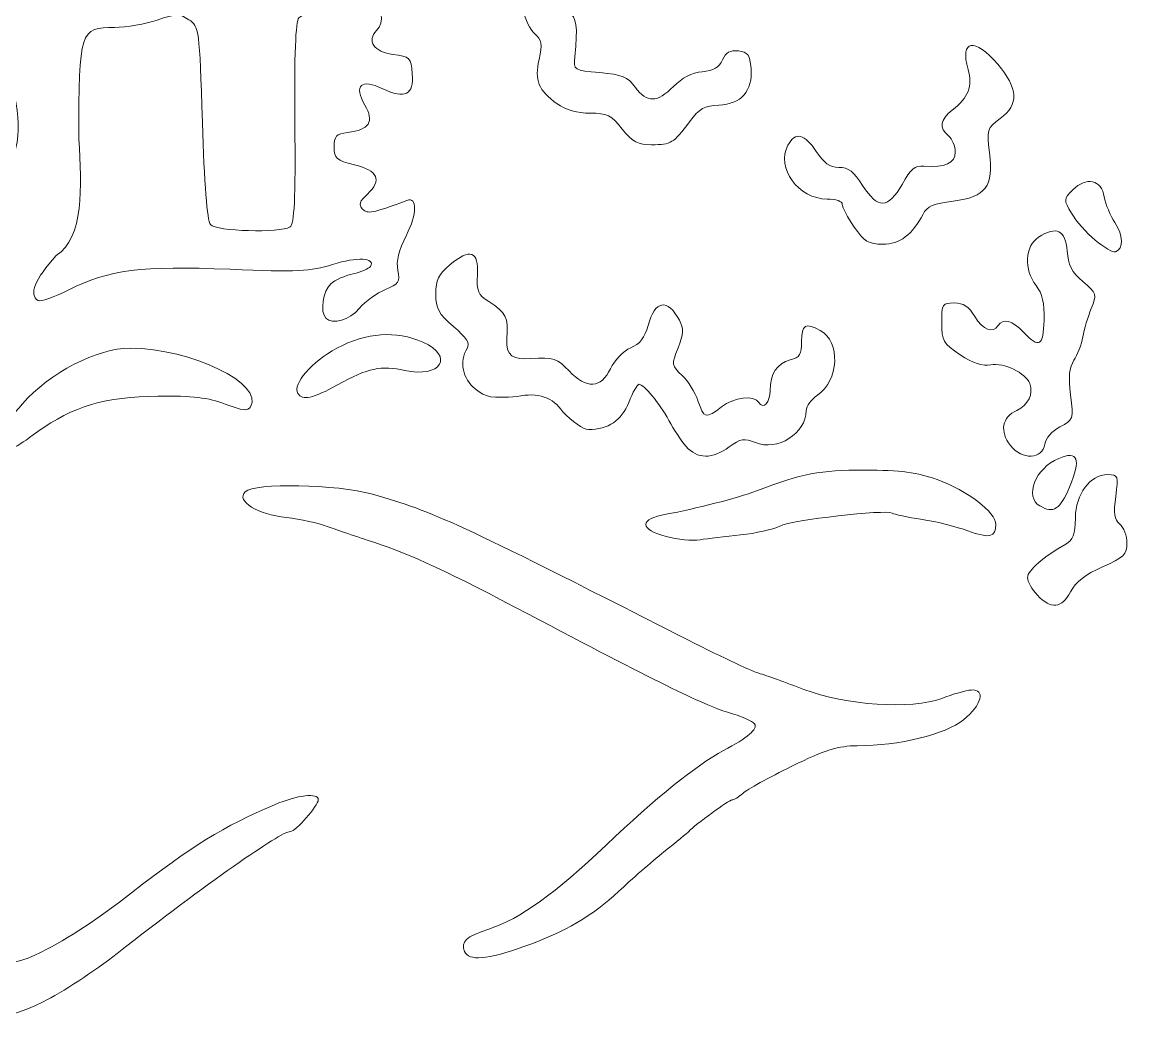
# Model space of a CAD drawing. Header units: millimetres. Extents: x -6423 to -1759, y 6 to 2012.
# Drawn here: x -1939.24 to -1893.58, y 1788.15 to 1829.67 of the extents above; entities that cross this region are included whole.
import ezdxf

# ---------------------------------------------------------------- set-up
doc = ezdxf.new("R2010")
doc.units = ezdxf.units.MM
doc.header["$MEASUREMENT"] = 0
doc.layers.add('layer 1', color=7, linetype='Continuous')

msp = doc.modelspace()

# ---------------------------------------------------------------- linework, layer by layer
at = {"layer": 'layer 1', "color": 177, "lineweight": 9}
for points, knots in [([(-1942.4922, 1817.9165), (-1942.4962, 1815.7455), (-1943.2849, 1813.5753), (-1943.688, 1814.6258), (-1943.688, 1814.6258), (-1943.8371, 1815.0141), (-1943.8326, 1817.9395), (-1943.68, 1820.0912), (-1943.68, 1820.0912), (-1943.5635, 1821.7333), (-1943.533, 1821.8256), (-1942.9148, 1822.4071), (-1942.9148, 1822.4071), (-1942.1702, 1823.1075), (-1941.1875, 1825.0867), (-1941.1875, 1825.886), (-1941.1875, 1825.886), (-1941.1875, 1826.926), (-1941.904, 1828.7298), (-1942.9234, 1830.2565), (-1942.9234, 1830.2565), (-1943.5535, 1831.2001), (-1945.0193, 1832.864), (-1946.7404, 1834.5897), (-1946.7404, 1834.5897), (-1949.5139, 1837.3705), (-1949.5375, 1837.4013), (-1949.9621, 1838.7907), (-1949.9621, 1838.7907), (-1950.5237, 1840.628), (-1951.8651, 1843.4028), (-1953.0081, 1845.0914), (-1953.0081, 1845.0914), (-1953.9412, 1846.4699), (-1954.0314, 1847.0055), (-1953.3302, 1847.0055), (-1953.3302, 1847.0055), (-1952.5553, 1847.0055), (-1950.4592, 1844.5608), (-1949.328, 1842.3377), (-1949.328, 1842.3377), (-1948.8783, 1841.4541), (-1947.7224, 1838.2342), (-1947.7224, 1837.8656), (-1947.7224, 1837.8656), (-1947.7224, 1837.7028), (-1946.8797, 1836.7308), (-1945.8498, 1835.7058), (-1945.8498, 1835.7058), (-1944.3417, 1834.2049), (-1943.9425, 1833.8966), (-1943.7988, 1834.1222), (-1943.7988, 1834.1222), (-1943.7006, 1834.2763), (-1943.6191, 1834.5027), (-1943.6175, 1834.6253), (-1943.6175, 1834.6253), (-1943.6142, 1834.894), (-1942.5645, 1837.1362), (-1941.698, 1838.7262), (-1941.698, 1838.7262), (-1940.9922, 1840.0215), (-1939.7214, 1841.7612), (-1938.8276, 1842.6555), (-1938.8276, 1842.6555), (-1938.3972, 1843.0863), (-1938.1684, 1843.5511), (-1938.0092, 1844.3176), (-1938.0092, 1844.3176), (-1937.8876, 1844.9029), (-1937.5448, 1846.1391), (-1937.2473, 1847.065), (-1937.2473, 1847.065), (-1936.9497, 1847.9908), (-1936.7062, 1848.858), (-1936.7062, 1848.9922), (-1936.7062, 1848.9922), (-1936.7062, 1849.1264), (-1936.5462, 1849.5955), (-1936.3506, 1850.0346), (-1936.3506, 1850.0346), (-1936.1551, 1850.4738), (-1935.8513, 1851.2113), (-1935.6755, 1851.6734), (-1935.6755, 1851.6734), (-1934.5256, 1854.697), (-1933.5917, 1856.1545), (-1932.8046, 1856.1545), (-1932.8046, 1856.1545), (-1932.0883, 1856.1545), (-1931.7501, 1855.7097), (-1931.3848, 1854.2874), (-1931.3848, 1854.2874), (-1931.2135, 1853.6198), (-1930.9638, 1852.9477), (-1930.8302, 1852.7936), (-1930.8302, 1852.7936), (-1930.6966, 1852.6397), (-1930.3643, 1852.0688), (-1930.0919, 1851.5252), (-1930.0919, 1851.5252), (-1929.6375, 1850.6185), (-1929.1103, 1849.8488), (-1926.3089, 1846.0013), (-1926.3089, 1846.0013), (-1925.3349, 1844.6637), (-1923.347, 1841.738), (-1922.2336, 1840.0038), (-1922.2336, 1840.0038), (-1921.9039, 1839.4903), (-1921.15, 1838.1459), (-1920.5582, 1837.0163), (-1920.5582, 1837.0163), (-1920.4415, 1836.7935), (-1920.3328, 1836.588), (-1920.2317, 1836.399), (-1920.2317, 1836.399), (-1920.2674, 1836.4612), (-1919.9431, 1836.0123), (-1920.419, 1835.6412), (-1920.419, 1835.6412), (-1920.8409, 1835.3122), (-1921.1699, 1835.6849), (-1921.2202, 1835.7707), (-1921.2202, 1835.7707), (-1921.6226, 1836.4584), (-1922.2572, 1837.5191), (-1923.1794, 1839.0494), (-1923.1794, 1839.0494), (-1923.4819, 1839.5515), (-1923.9396, 1840.2134), (-1924.1963, 1840.5203), (-1924.1963, 1840.5203), (-1924.4531, 1840.8273), (-1925.1252, 1841.8213), (-1925.69, 1842.7291), (-1925.69, 1842.7291), (-1926.2548, 1843.6369), (-1927.3892, 1845.36), (-1928.2107, 1846.5582), (-1928.2107, 1846.5582), (-1929.0322, 1847.7563), (-1929.8203, 1848.9563), (-1929.9619, 1849.2248), (-1929.9619, 1849.2248), (-1930.1036, 1849.4933), (-1930.3821, 1849.8921), (-1930.5807, 1850.1111), (-1930.5807, 1850.1111), (-1930.7794, 1850.33), (-1931.1388, 1850.9936), (-1931.3794, 1851.5857), (-1931.3794, 1851.5857), (-1931.9016, 1852.8707), (-1932.6355, 1853.773), (-1933.0338, 1853.6201), (-1933.0338, 1853.6201), (-1933.1887, 1853.5607), (-1933.5411, 1852.9513), (-1933.817, 1852.2659), (-1933.817, 1852.2659), (-1934.0929, 1851.5806), (-1934.403, 1850.8098), (-1934.5058, 1850.5531), (-1934.5058, 1850.5531), (-1935.1135, 1849.0369), (-1936.2681, 1845.0748), (-1936.7864, 1842.7264), (-1936.7864, 1842.7264), (-1936.957, 1841.9537), (-1937.2205, 1841.4804), (-1937.9022, 1840.7233), (-1937.9022, 1840.7233), (-1938.9561, 1839.5525), (-1939.8803, 1838.3055), (-1939.8803, 1838.0541), (-1939.8803, 1838.0541), (-1939.8803, 1837.9557), (-1939.9875, 1837.8079), (-1940.1184, 1837.7258), (-1940.1184, 1837.7258), (-1940.4516, 1837.5168), (-1941.9376, 1834.485), (-1941.9357, 1834.0179), (-1941.9357, 1834.0179), (-1941.9357, 1833.8064), (-1942.0575, 1833.4704), (-1942.2083, 1833.271), (-1942.2083, 1833.271), (-1942.6457, 1832.6926), (-1942.5489, 1832.294), (-1941.6375, 1830.9231), (-1941.6375, 1830.9231), (-1938.8847, 1826.7823), (-1938.6875, 1824.2207), (-1940.9531, 1822.0326), (-1940.9531, 1822.0326), (-1942.1133, 1820.912), (-1942.4884, 1819.9089), (-1942.4922, 1817.9165)], [0, 0, 0, 0, 0.0196078, 0.0196078, 0.0196078, 0.0196078, 0.0392157, 0.0392157, 0.0392157, 0.0392157, 0.0588235, 0.0588235, 0.0588235, 0.0588235, 0.0784314, 0.0784314, 0.0784314, 0.0784314, 0.0980392, 0.0980392, 0.0980392, 0.0980392, 0.1176471, 0.1176471, 0.1176471, 0.1176471, 0.1372549, 0.1372549, 0.1372549, 0.1372549, 0.1568627, 0.1568627, 0.1568627, 0.1568627, 0.1764706, 0.1764706, 0.1764706, 0.1764706, 0.1960784, 0.1960784, 0.1960784, 0.1960784, 0.2156863, 0.2156863, 0.2156863, 0.2156863, 0.2352941, 0.2352941, 0.2352941, 0.2352941, 0.254902, 0.254902, 0.254902, 0.254902, 0.2745098, 0.2745098, 0.2745098, 0.2745098, 0.2941176, 0.2941176, 0.2941176, 0.2941176, 0.3137255, 0.3137255, 0.3137255, 0.3137255, 0.3333333, 0.3333333, 0.3333333, 0.3333333, 0.3529412, 0.3529412, 0.3529412, 0.3529412, 0.372549, 0.372549, 0.372549, 0.372549, 0.3921569, 0.3921569, 0.3921569, 0.3921569, 0.4117647, 0.4117647, 0.4117647, 0.4117647, 0.4313725, 0.4313725, 0.4313725, 0.4313725, 0.4509804, 0.4509804, 0.4509804, 0.4509804, 0.4705882, 0.4705882, 0.4705882, 0.4705882, 0.4901961, 0.4901961, 0.4901961, 0.4901961, 0.5098039, 0.5098039, 0.5098039, 0.5098039, 0.5294118, 0.5294118, 0.5294118, 0.5294118, 0.5490196, 0.5490196, 0.5490196, 0.5490196, 0.5686275, 0.5686275, 0.5686275, 0.5686275, 0.5882353, 0.5882353, 0.5882353, 0.5882353, 0.6078431, 0.6078431, 0.6078431, 0.6078431, 0.627451, 0.627451, 0.627451, 0.627451, 0.6470588, 0.6470588, 0.6470588, 0.6470588, 0.6666667, 0.6666667, 0.6666667, 0.6666667, 0.6862745, 0.6862745, 0.6862745, 0.6862745, 0.7058824, 0.7058824, 0.7058824, 0.7058824, 0.7254902, 0.7254902, 0.7254902, 0.7254902, 0.745098, 0.745098, 0.745098, 0.745098, 0.7647059, 0.7647059, 0.7647059, 0.7647059, 0.7843137, 0.7843137, 0.7843137, 0.7843137, 0.8039216, 0.8039216, 0.8039216, 0.8039216, 0.8235294, 0.8235294, 0.8235294, 0.8235294, 0.8431373, 0.8431373, 0.8431373, 0.8431373, 0.8627451, 0.8627451, 0.8627451, 0.8627451, 0.8823529, 0.8823529, 0.8823529, 0.8823529, 0.9019608, 0.9019608, 0.9019608, 0.9019608, 0.9215686, 0.9215686, 0.9215686, 0.9215686, 0.9411765, 0.9411765, 0.9411765, 0.9411765, 0.9607843, 0.9607843, 0.9607843, 0.9607843, 1, 1, 1, 1]), ([(-1913.2189, 1824.6027), (-1913.7879, 1824.6003), (-1914.004, 1824.7161), (-1914.4326, 1825.2533), (-1914.4326, 1825.2533), (-1914.8846, 1825.8199), (-1915.0618, 1825.9067), (-1915.7654, 1825.9067), (-1915.7654, 1825.9067), (-1916.2865, 1825.9067), (-1916.7708, 1826.045), (-1917.1195, 1826.2932), (-1917.1195, 1826.2932), (-1917.901, 1826.8498), (-1918.0686, 1827.2585), (-1917.8725, 1828.1308), (-1917.8725, 1828.1308), (-1917.7322, 1828.7555), (-1917.7615, 1828.9269), (-1918.0531, 1829.1908), (-1918.0531, 1829.1908), (-1918.2444, 1829.364), (-1918.4551, 1829.7944), (-1918.5213, 1830.1472), (-1918.5213, 1830.1472), (-1918.6256, 1830.7031), (-1918.5588, 1830.8743), (-1918.0215, 1831.4286), (-1918.0215, 1831.4286), (-1917.0321, 1832.4495), (-1916.3226, 1832.1728), (-1916.7855, 1830.9466), (-1916.7855, 1830.9466), (-1916.9799, 1830.4317), (-1916.9635, 1830.3253), (-1916.6545, 1830.0996), (-1916.6545, 1830.0996), (-1916.3116, 1829.8487), (-1916.2657, 1829.524), (-1916.3924, 1828.2407), (-1916.3924, 1828.2407), (-1916.4472, 1827.6854), (-1916.4385, 1827.6797), (-1915.3566, 1827.5836), (-1915.3566, 1827.5836), (-1914.4418, 1827.5023), (-1914.2051, 1827.4041), (-1913.8939, 1826.9767), (-1913.8939, 1826.9767), (-1913.4171, 1826.3222), (-1912.9835, 1826.332), (-1912.3156, 1827.0127), (-1912.3156, 1827.0127), (-1911.9708, 1827.3639), (-1911.5469, 1827.5804), (-1911.1263, 1827.6196), (-1911.1263, 1827.6196), (-1910.6582, 1827.6633), (-1910.4199, 1827.802), (-1910.2862, 1828.1082), (-1910.2862, 1828.1082), (-1910.151, 1828.4179), (-1909.9706, 1828.521), (-1909.6326, 1828.4817), (-1909.6326, 1828.4817), (-1909.2446, 1828.4366), (-1909.1564, 1828.3149), (-1909.1098, 1827.7595), (-1909.1098, 1827.7595), (-1909.0319, 1826.8307), (-1909.5183, 1826.2766), (-1910.4401, 1826.2439), (-1910.4401, 1826.2439), (-1911.0281, 1826.2231), (-1911.2424, 1826.1004), (-1911.6527, 1825.5492), (-1911.6527, 1825.5492), (-1912.3117, 1824.6644), (-1912.4082, 1824.6061), (-1913.2189, 1824.6027)], [0, 0, 0, 0, 0.047619, 0.047619, 0.047619, 0.047619, 0.0952381, 0.0952381, 0.0952381, 0.0952381, 0.1428571, 0.1428571, 0.1428571, 0.1428571, 0.1904762, 0.1904762, 0.1904762, 0.1904762, 0.2380952, 0.2380952, 0.2380952, 0.2380952, 0.2857143, 0.2857143, 0.2857143, 0.2857143, 0.3333333, 0.3333333, 0.3333333, 0.3333333, 0.3809524, 0.3809524, 0.3809524, 0.3809524, 0.4285714, 0.4285714, 0.4285714, 0.4285714, 0.4761905, 0.4761905, 0.4761905, 0.4761905, 0.5238095, 0.5238095, 0.5238095, 0.5238095, 0.5714286, 0.5714286, 0.5714286, 0.5714286, 0.6190476, 0.6190476, 0.6190476, 0.6190476, 0.6666667, 0.6666667, 0.6666667, 0.6666667, 0.7142857, 0.7142857, 0.7142857, 0.7142857, 0.7619048, 0.7619048, 0.7619048, 0.7619048, 0.8095238, 0.8095238, 0.8095238, 0.8095238, 0.8571429, 0.8571429, 0.8571429, 0.8571429, 0.9047619, 0.9047619, 0.9047619, 0.9047619, 1, 1, 1, 1]), ([(-1925.297, 1817.8431), (-1925.714, 1817.3535), (-1926.3992, 1817.1558), (-1926.6859, 1817.4424), (-1926.6859, 1817.4424), (-1926.931, 1817.6875), (-1926.8043, 1818.5725), (-1926.4837, 1818.8554), (-1926.4837, 1818.8554), (-1926.3039, 1819.0139), (-1925.8848, 1819.2013), (-1925.5522, 1819.272), (-1925.5522, 1819.272), (-1925.2196, 1819.3427), (-1924.8992, 1819.4787), (-1924.8402, 1819.5743), (-1924.8402, 1819.5743), (-1924.6175, 1819.9346), (-1925.3952, 1819.9755), (-1926.4069, 1819.6565), (-1926.4069, 1819.6565), (-1927.3206, 1819.3684), (-1927.8692, 1819.3426), (-1930.6416, 1819.4574), (-1930.6416, 1819.4574), (-1934.3157, 1819.6095), (-1935.6558, 1819.4379), (-1937.3075, 1818.6042), (-1937.3075, 1818.6042), (-1937.9092, 1818.3005), (-1938.4822, 1818.1018), (-1938.5807, 1818.1628), (-1938.5807, 1818.1628), (-1938.9737, 1818.4056), (-1938.7153, 1819.0439), (-1937.8265, 1820.0253), (-1937.8265, 1820.0253), (-1936.6705, 1820.7853), (-1936.7803, 1822.8345), (-1936.893, 1824.8403), (-1936.893, 1824.8403), (-1936.893, 1829.3137), (-1936.8481, 1829.4544), (-1935.422, 1829.4544), (-1935.422, 1829.4544), (-1934.9326, 1829.4544), (-1934.1373, 1829.5889), (-1933.6547, 1829.7534), (-1933.6547, 1829.7534), (-1932.8678, 1830.0215), (-1932.7328, 1830.0231), (-1932.3447, 1829.7688), (-1932.3447, 1829.7688), (-1931.9218, 1829.4917), (-1931.9092, 1829.3959), (-1931.7886, 1825.5214), (-1931.7886, 1825.5214), (-1931.7114, 1823.0427), (-1931.5866, 1821.4629), (-1931.4554, 1821.3049), (-1931.4554, 1821.3049), (-1931.2228, 1821.0246), (-1928.5743, 1820.9457), (-1928.1631, 1821.2068), (-1928.1631, 1821.2068), (-1927.9846, 1821.3201), (-1927.9375, 1822.3453), (-1927.9656, 1825.4998), (-1927.9656, 1825.4998), (-1927.9905, 1828.2973), (-1927.9362, 1829.7104), (-1927.7982, 1829.8482), (-1927.7982, 1829.8482), (-1927.5198, 1830.1267), (-1925.1536, 1830.6073), (-1924.7272, 1830.472), (-1924.7272, 1830.472), (-1924.3465, 1830.3511), (-1924.2611, 1829.6511), (-1924.5873, 1829.3249), (-1924.5873, 1829.3249), (-1925.0101, 1828.902), (-1924.6904, 1828.4313), (-1923.9145, 1828.3341), (-1923.9145, 1828.3341), (-1923.2075, 1828.2455), (-1923.1665, 1828.2048), (-1923.1114, 1827.5391), (-1923.1114, 1827.5391), (-1923.0388, 1826.6602), (-1923.4048, 1826.4741), (-1924.3341, 1826.9173), (-1924.3341, 1826.9173), (-1925.231, 1827.345), (-1925.5428, 1827.0598), (-1925.0729, 1826.2411), (-1925.0729, 1826.2411), (-1924.6764, 1825.5503), (-1924.8798, 1825.226), (-1925.7835, 1825.1082), (-1925.7835, 1825.1082), (-1926.2567, 1825.0465), (-1926.3436, 1824.9532), (-1926.3436, 1824.5066), (-1926.3436, 1824.5066), (-1926.3436, 1824.0347), (-1926.2535, 1823.9561), (-1925.505, 1823.7754), (-1925.505, 1823.7754), (-1924.5278, 1823.5393), (-1924.3506, 1823.1381), (-1924.9691, 1822.5619), (-1924.9691, 1822.5619), (-1925.295, 1822.2583), (-1925.3392, 1822.1203), (-1925.1661, 1821.9473), (-1925.1661, 1821.9473), (-1924.9497, 1821.731), (-1924.7922, 1821.7615), (-1923.3335, 1822.3029), (-1923.3335, 1822.3029), (-1922.8991, 1822.4643), (-1922.9103, 1821.7456), (-1923.3557, 1820.8665), (-1923.3557, 1820.8665), (-1923.6741, 1820.238), (-1923.7843, 1819.7855), (-1923.7097, 1819.4126), (-1923.7097, 1819.4126), (-1923.6137, 1818.9324), (-1923.6719, 1818.843), (-1924.2257, 1818.6198), (-1924.2257, 1818.6198), (-1924.569, 1818.4814), (-1925.0511, 1818.1319), (-1925.297, 1817.8431)], [0, 0, 0, 0, 0.0285714, 0.0285714, 0.0285714, 0.0285714, 0.0571429, 0.0571429, 0.0571429, 0.0571429, 0.0857143, 0.0857143, 0.0857143, 0.0857143, 0.1142857, 0.1142857, 0.1142857, 0.1142857, 0.1428571, 0.1428571, 0.1428571, 0.1428571, 0.1714286, 0.1714286, 0.1714286, 0.1714286, 0.2, 0.2, 0.2, 0.2, 0.2285714, 0.2285714, 0.2285714, 0.2285714, 0.2571429, 0.2571429, 0.2571429, 0.2571429, 0.2857143, 0.2857143, 0.2857143, 0.2857143, 0.3142857, 0.3142857, 0.3142857, 0.3142857, 0.3428571, 0.3428571, 0.3428571, 0.3428571, 0.3714286, 0.3714286, 0.3714286, 0.3714286, 0.4, 0.4, 0.4, 0.4, 0.4285714, 0.4285714, 0.4285714, 0.4285714, 0.4571429, 0.4571429, 0.4571429, 0.4571429, 0.4857143, 0.4857143, 0.4857143, 0.4857143, 0.5142857, 0.5142857, 0.5142857, 0.5142857, 0.5428571, 0.5428571, 0.5428571, 0.5428571, 0.5714286, 0.5714286, 0.5714286, 0.5714286, 0.6, 0.6, 0.6, 0.6, 0.6285714, 0.6285714, 0.6285714, 0.6285714, 0.6571429, 0.6571429, 0.6571429, 0.6571429, 0.6857143, 0.6857143, 0.6857143, 0.6857143, 0.7142857, 0.7142857, 0.7142857, 0.7142857, 0.7428571, 0.7428571, 0.7428571, 0.7428571, 0.7714286, 0.7714286, 0.7714286, 0.7714286, 0.8, 0.8, 0.8, 0.8, 0.8285714, 0.8285714, 0.8285714, 0.8285714, 0.8571429, 0.8571429, 0.8571429, 0.8571429, 0.8857143, 0.8857143, 0.8857143, 0.8857143, 0.9142857, 0.9142857, 0.9142857, 0.9142857, 0.9428571, 0.9428571, 0.9428571, 0.9428571, 1, 1, 1, 1]), ([(-1903.665, 1820.4922), (-1904.252, 1820.4922), (-1904.4267, 1820.597), (-1904.846, 1821.2023), (-1904.846, 1821.2023), (-1905.1168, 1821.5929), (-1905.3382, 1822.0131), (-1905.3382, 1822.1358), (-1905.3382, 1822.1358), (-1905.3382, 1822.265), (-1905.6034, 1822.3593), (-1905.9665, 1822.3593), (-1905.9665, 1822.3593), (-1907.154, 1822.3593), (-1908.0887, 1823.647), (-1907.5846, 1824.5889), (-1907.5846, 1824.5889), (-1907.2843, 1825.1501), (-1906.8921, 1825.0608), (-1906.4136, 1824.3221), (-1906.4136, 1824.3221), (-1906.1022, 1823.8413), (-1905.858, 1823.6703), (-1905.4806, 1823.6685), (-1905.4806, 1823.6685), (-1905.0886, 1823.6667), (-1904.8596, 1823.4923), (-1904.4981, 1822.9194), (-1904.4981, 1822.9194), (-1903.8774, 1821.9363), (-1903.4368, 1821.9489), (-1902.8705, 1822.966), (-1902.8705, 1822.966), (-1902.5208, 1823.5941), (-1902.3329, 1823.7519), (-1901.9696, 1823.7225), (-1901.9696, 1823.7225), (-1901.084, 1823.6509), (-1900.6704, 1823.835), (-1900.6704, 1824.3005), (-1900.6704, 1824.3005), (-1900.6704, 1824.5426), (-1900.7964, 1824.8454), (-1900.9504, 1824.9733), (-1900.9504, 1824.9733), (-1901.3468, 1825.3021), (-1901.2984, 1825.6395), (-1900.7986, 1826.0333), (-1900.7986, 1826.0333), (-1900.1175, 1826.5701), (-1899.9476, 1827.0052), (-1900.1428, 1827.712), (-1900.1428, 1827.712), (-1900.483, 1828.9441), (-1899.8728, 1829.0506), (-1898.9111, 1827.927), (-1898.9111, 1827.927), (-1898.0577, 1826.93), (-1898.0282, 1826.2636), (-1898.8115, 1825.6845), (-1898.8115, 1825.6845), (-1899.3555, 1825.2824), (-1899.3747, 1825.2216), (-1899.2568, 1824.2785), (-1899.2568, 1824.2785), (-1899.0809, 1822.8707), (-1899.3994, 1822.4444), (-1900.7537, 1822.2752), (-1900.7537, 1822.2752), (-1901.5544, 1822.1752), (-1901.84, 1822.0525), (-1902.0013, 1821.7389), (-1902.0013, 1821.7389), (-1902.4455, 1820.8765), (-1902.9583, 1820.4922), (-1903.665, 1820.4922)], [0, 0, 0, 0, 0.05, 0.05, 0.05, 0.05, 0.1, 0.1, 0.1, 0.1, 0.15, 0.15, 0.15, 0.15, 0.2, 0.2, 0.2, 0.2, 0.25, 0.25, 0.25, 0.25, 0.3, 0.3, 0.3, 0.3, 0.35, 0.35, 0.35, 0.35, 0.4, 0.4, 0.4, 0.4, 0.45, 0.45, 0.45, 0.45, 0.5, 0.5, 0.5, 0.5, 0.55, 0.55, 0.55, 0.55, 0.6, 0.6, 0.6, 0.6, 0.65, 0.65, 0.65, 0.65, 0.7, 0.7, 0.7, 0.7, 0.75, 0.75, 0.75, 0.75, 0.8, 0.8, 0.8, 0.8, 0.85, 0.85, 0.85, 0.85, 0.9, 0.9, 0.9, 0.9, 1, 1, 1, 1]), ([(-1894.0449, 1820.1798), (-1894.1493, 1820.1451), (-1894.5273, 1820.3599), (-1894.8851, 1820.6571), (-1894.8851, 1820.6571), (-1895.243, 1820.9544), (-1895.6858, 1821.456), (-1895.8692, 1821.7719), (-1895.8692, 1821.7719), (-1896.1941, 1822.3314), (-1896.1926, 1822.3559), (-1895.8109, 1822.7375), (-1895.8109, 1822.7375), (-1895.2532, 1823.2952), (-1894.6264, 1823.158), (-1894.5088, 1822.4526), (-1894.5088, 1822.4526), (-1894.4574, 1822.1445), (-1894.2614, 1821.6655), (-1894.0732, 1821.3881), (-1894.0732, 1821.3881), (-1893.722, 1820.8705), (-1893.7084, 1820.2918), (-1894.0449, 1820.1798)], [0, 0, 0, 0, 0.1428571, 0.1428571, 0.1428571, 0.1428571, 0.2857143, 0.2857143, 0.2857143, 0.2857143, 0.4285714, 0.4285714, 0.4285714, 0.4285714, 0.5714286, 0.5714286, 0.5714286, 0.5714286, 0.7142857, 0.7142857, 0.7142857, 0.7142857, 1, 1, 1, 1]), ([(-1896.9695, 1812.232), (-1897.06, 1811.5945), (-1897.9066, 1811.5606), (-1898.3901, 1812.1752), (-1898.3901, 1812.1752), (-1898.8455, 1812.7543), (-1898.7379, 1813.3496), (-1898.1274, 1813.6278), (-1898.1274, 1813.6278), (-1897.6522, 1813.8442), (-1897.4276, 1814.3078), (-1897.5912, 1814.7342), (-1897.5912, 1814.7342), (-1897.7598, 1815.1734), (-1898.669, 1815.6113), (-1899.201, 1815.5097), (-1899.201, 1815.5097), (-1899.5378, 1815.4453), (-1899.9336, 1815.5757), (-1900.4612, 1815.9249), (-1900.4612, 1815.9249), (-1901.1673, 1816.3922), (-1901.2305, 1816.501), (-1901.2305, 1817.2493), (-1901.2305, 1817.2493), (-1901.2305, 1818.0169), (-1901.2, 1818.0648), (-1900.7106, 1818.0648), (-1900.7106, 1818.0648), (-1900.331, 1818.0648), (-1900.1015, 1817.9137), (-1899.8599, 1817.5047), (-1899.8599, 1817.5047), (-1899.5281, 1816.9431), (-1899.1125, 1816.7819), (-1898.8966, 1817.1313), (-1898.8966, 1817.1313), (-1898.7023, 1817.4455), (-1898.3041, 1817.3409), (-1897.8426, 1816.8543), (-1897.8426, 1816.8543), (-1897.1978, 1816.1745), (-1897.0328, 1816.273), (-1896.9999, 1817.357), (-1896.9999, 1817.357), (-1896.9782, 1818.0642), (-1897.0674, 1818.4528), (-1897.3266, 1818.7823), (-1897.3266, 1818.7823), (-1897.8448, 1819.4412), (-1897.7958, 1820.4096), (-1897.2254, 1820.7834), (-1897.2254, 1820.7834), (-1896.4937, 1821.2627), (-1896.1042, 1821.0738), (-1896.0437, 1820.2105), (-1896.0437, 1820.2105), (-1896.0039, 1819.6412), (-1895.8509, 1819.3437), (-1895.3963, 1818.9508), (-1895.3963, 1818.9508), (-1894.825, 1818.4574), (-1894.811, 1818.4121), (-1895.0497, 1817.8306), (-1895.0497, 1817.8306), (-1895.1864, 1817.4973), (-1895.343, 1816.9725), (-1895.3976, 1816.6645), (-1895.3976, 1816.6645), (-1895.4524, 1816.3563), (-1895.6173, 1815.9199), (-1895.7644, 1815.6946), (-1895.7644, 1815.6946), (-1895.9604, 1815.3942), (-1895.9978, 1815.0115), (-1895.9042, 1814.2624), (-1895.9042, 1814.2624), (-1895.7792, 1813.2614), (-1895.7882, 1813.2341), (-1896.3431, 1812.9472), (-1896.3431, 1812.9472), (-1896.6716, 1812.7772), (-1896.9348, 1812.4767), (-1896.9695, 1812.232)], [0, 0, 0, 0, 0.0454545, 0.0454545, 0.0454545, 0.0454545, 0.0909091, 0.0909091, 0.0909091, 0.0909091, 0.1363636, 0.1363636, 0.1363636, 0.1363636, 0.1818182, 0.1818182, 0.1818182, 0.1818182, 0.2272727, 0.2272727, 0.2272727, 0.2272727, 0.2727273, 0.2727273, 0.2727273, 0.2727273, 0.3181818, 0.3181818, 0.3181818, 0.3181818, 0.3636364, 0.3636364, 0.3636364, 0.3636364, 0.4090909, 0.4090909, 0.4090909, 0.4090909, 0.4545455, 0.4545455, 0.4545455, 0.4545455, 0.5, 0.5, 0.5, 0.5, 0.5454545, 0.5454545, 0.5454545, 0.5454545, 0.5909091, 0.5909091, 0.5909091, 0.5909091, 0.6363636, 0.6363636, 0.6363636, 0.6363636, 0.6818182, 0.6818182, 0.6818182, 0.6818182, 0.7272727, 0.7272727, 0.7272727, 0.7272727, 0.7727273, 0.7727273, 0.7727273, 0.7727273, 0.8181818, 0.8181818, 0.8181818, 0.8181818, 0.8636364, 0.8636364, 0.8636364, 0.8636364, 0.9090909, 0.9090909, 0.9090909, 0.9090909, 1, 1, 1, 1]), ([(-1910.0093, 1812.1171), (-1910.707, 1811.6013), (-1911.3415, 1811.6082), (-1911.7964, 1812.1366), (-1911.7964, 1812.1366), (-1911.9954, 1812.3677), (-1912.3162, 1812.8508), (-1912.5094, 1813.2102), (-1912.5094, 1813.2102), (-1912.888, 1813.9146), (-1913.5407, 1814.7039), (-1913.7446, 1814.7039), (-1913.7446, 1814.7039), (-1913.8139, 1814.7039), (-1914.0022, 1814.3685), (-1914.1633, 1813.9584), (-1914.1633, 1813.9584), (-1914.4578, 1813.209), (-1915.0101, 1812.8368), (-1915.8279, 1812.8368), (-1915.8279, 1812.8368), (-1916.0385, 1812.8368), (-1916.5162, 1813.1667), (-1916.8894, 1813.5701), (-1916.8894, 1813.5701), (-1917.2847, 1814.1637), (-1917.9121, 1814.3804), (-1918.7817, 1814.2036), (-1918.7817, 1814.2036), (-1919.836, 1814.117), (-1920.0627, 1814.1574), (-1920.5087, 1814.5108), (-1920.5087, 1814.5108), (-1921.0379, 1814.9302), (-1921.1827, 1815.6548), (-1920.8443, 1816.1897), (-1920.8443, 1816.1897), (-1920.7166, 1816.3918), (-1920.8618, 1816.6241), (-1921.4074, 1817.0912), (-1921.4074, 1817.0912), (-1922.0258, 1817.6206), (-1922.1425, 1817.8341), (-1922.1425, 1818.4361), (-1922.1425, 1818.4361), (-1922.1425, 1819.009), (-1922.0257, 1819.2502), (-1921.5575, 1819.6442), (-1921.5575, 1819.6442), (-1920.7256, 1820.3441), (-1920.3561, 1820.2102), (-1920.4181, 1819.2309), (-1920.4181, 1819.2309), (-1920.4608, 1818.5555), (-1920.3979, 1818.4062), (-1919.9513, 1818.1219), (-1919.9513, 1818.1219), (-1919.2186, 1817.6555), (-1919.1501, 1817.5135), (-1919.2021, 1816.571), (-1919.2021, 1816.571), (-1919.2802, 1815.897), (-1918.9012, 1815.6795), (-1918.2085, 1815.7763), (-1918.2085, 1815.7763), (-1917.2686, 1815.8173), (-1917.1172, 1815.768), (-1916.6332, 1815.2628), (-1916.6332, 1815.2628), (-1915.9011, 1814.4986), (-1915.3122, 1814.5275), (-1914.9213, 1815.347), (-1914.9213, 1815.347), (-1914.7498, 1815.7068), (-1914.3815, 1816.0867), (-1914.0855, 1816.2094), (-1914.0855, 1816.2094), (-1913.7062, 1816.3665), (-1913.5022, 1816.6287), (-1913.3661, 1817.1341), (-1913.3661, 1817.1341), (-1913.0845, 1818.1803), (-1912.5573, 1818.2682), (-1912.0735, 1817.3499), (-1912.0735, 1817.3499), (-1911.8876, 1816.9972), (-1911.8979, 1816.7813), (-1912.1283, 1816.2056), (-1912.1283, 1816.2056), (-1912.4025, 1815.5204), (-1912.3968, 1815.4814), (-1911.9614, 1815.0726), (-1911.9614, 1815.0726), (-1911.7135, 1814.8396), (-1911.4177, 1814.3673), (-1911.3041, 1814.0229), (-1911.3041, 1814.0229), (-1911.0633, 1813.2935), (-1910.9666, 1813.2685), (-1910.3285, 1813.7704), (-1910.3285, 1813.7704), (-1909.8228, 1814.1681), (-1908.9848, 1814.2683), (-1908.7905, 1813.9541), (-1908.7905, 1813.9541), (-1908.6012, 1813.6478), (-1908.3256, 1813.9401), (-1908.3256, 1814.4471), (-1908.3256, 1814.4471), (-1908.3256, 1815.1273), (-1908.0282, 1815.578), (-1907.4904, 1815.713), (-1907.4904, 1815.713), (-1907.0989, 1815.8113), (-1907.0186, 1815.9419), (-1907.0186, 1816.4812), (-1907.0186, 1816.4812), (-1907.0186, 1817.165), (-1906.8591, 1817.2589), (-1906.2506, 1816.9331), (-1906.2506, 1816.9331), (-1905.3982, 1816.4769), (-1905.4703, 1814.8407), (-1906.3687, 1814.252), (-1906.3687, 1814.252), (-1906.6235, 1814.085), (-1906.832, 1813.8011), (-1906.832, 1813.6209), (-1906.832, 1813.6209), (-1906.832, 1812.6768), (-1908.0282, 1811.9215), (-1908.9309, 1812.2954), (-1908.9309, 1812.2954), (-1909.3961, 1812.488), (-1909.5397, 1812.4642), (-1910.0093, 1812.1171)], [0, 0, 0, 0, 0.0285714, 0.0285714, 0.0285714, 0.0285714, 0.0571429, 0.0571429, 0.0571429, 0.0571429, 0.0857143, 0.0857143, 0.0857143, 0.0857143, 0.1142857, 0.1142857, 0.1142857, 0.1142857, 0.1428571, 0.1428571, 0.1428571, 0.1428571, 0.1714286, 0.1714286, 0.1714286, 0.1714286, 0.2, 0.2, 0.2, 0.2, 0.2285714, 0.2285714, 0.2285714, 0.2285714, 0.2571429, 0.2571429, 0.2571429, 0.2571429, 0.2857143, 0.2857143, 0.2857143, 0.2857143, 0.3142857, 0.3142857, 0.3142857, 0.3142857, 0.3428571, 0.3428571, 0.3428571, 0.3428571, 0.3714286, 0.3714286, 0.3714286, 0.3714286, 0.4, 0.4, 0.4, 0.4, 0.4285714, 0.4285714, 0.4285714, 0.4285714, 0.4571429, 0.4571429, 0.4571429, 0.4571429, 0.4857143, 0.4857143, 0.4857143, 0.4857143, 0.5142857, 0.5142857, 0.5142857, 0.5142857, 0.5428571, 0.5428571, 0.5428571, 0.5428571, 0.5714286, 0.5714286, 0.5714286, 0.5714286, 0.6, 0.6, 0.6, 0.6, 0.6285714, 0.6285714, 0.6285714, 0.6285714, 0.6571429, 0.6571429, 0.6571429, 0.6571429, 0.6857143, 0.6857143, 0.6857143, 0.6857143, 0.7142857, 0.7142857, 0.7142857, 0.7142857, 0.7428571, 0.7428571, 0.7428571, 0.7428571, 0.7714286, 0.7714286, 0.7714286, 0.7714286, 0.8, 0.8, 0.8, 0.8, 0.8285714, 0.8285714, 0.8285714, 0.8285714, 0.8571429, 0.8571429, 0.8571429, 0.8571429, 0.8857143, 0.8857143, 0.8857143, 0.8857143, 0.9142857, 0.9142857, 0.9142857, 0.9142857, 0.9428571, 0.9428571, 0.9428571, 0.9428571, 1, 1, 1, 1]), ([(-1926.2007, 1814.6824), (-1927.2326, 1814.1138), (-1927.648, 1814.0243), (-1927.8371, 1814.3301), (-1927.8371, 1814.3301), (-1928.0714, 1814.7092), (-1927.271, 1815.6385), (-1926.2344, 1816.1909), (-1926.2344, 1816.1909), (-1924.9957, 1816.8512), (-1923.7921, 1816.9359), (-1922.672, 1816.4418), (-1922.672, 1816.4418), (-1921.3543, 1815.8605), (-1921.9422, 1814.9462), (-1923.4202, 1815.2783), (-1923.4202, 1815.2783), (-1924.3868, 1815.4954), (-1924.941, 1815.3767), (-1926.2007, 1814.6824)], [0, 0, 0, 0, 0.1666667, 0.1666667, 0.1666667, 0.1666667, 0.3333333, 0.3333333, 0.3333333, 0.3333333, 0.5, 0.5, 0.5, 0.5, 0.6666667, 0.6666667, 0.6666667, 0.6666667, 1, 1, 1, 1]), ([(-1938.5938, 1812.7466), (-1939.6441, 1811.9921), (-1939.5527, 1812.0236), (-1939.8431, 1812.3139), (-1939.8431, 1812.3139), (-1940.1998, 1812.6708), (-1940.119, 1812.8773), (-1939.2213, 1813.9035), (-1939.2213, 1813.9035), (-1938.1006, 1815.1846), (-1936.13, 1816.1986), (-1934.7673, 1816.1954), (-1934.7673, 1816.1954), (-1932.2538, 1816.1896), (-1929.2159, 1814.7119), (-1929.7941, 1813.7763), (-1929.7941, 1813.7763), (-1929.9118, 1813.5858), (-1930.1288, 1813.6086), (-1930.8502, 1813.8869), (-1930.8502, 1813.8869), (-1931.5402, 1814.1531), (-1932.2067, 1814.232), (-1933.6254, 1814.2155), (-1933.6254, 1814.2155), (-1935.792, 1814.1903), (-1937.1384, 1813.7922), (-1938.5938, 1812.7466)], [0, 0, 0, 0, 0.125, 0.125, 0.125, 0.125, 0.25, 0.25, 0.25, 0.25, 0.375, 0.375, 0.375, 0.375, 0.5, 0.5, 0.5, 0.5, 0.625, 0.625, 0.625, 0.625, 0.75, 0.75, 0.75, 0.75, 1, 1, 1, 1]), ([(-1895.9481, 1810.4519), (-1896.3249, 1809.5338), (-1896.6162, 1809.3486), (-1897.1694, 1809.6751), (-1897.1694, 1809.6751), (-1897.8225, 1810.0604), (-1897.3595, 1811.236), (-1896.3951, 1811.6415), (-1896.3951, 1811.6415), (-1895.5934, 1811.9787), (-1895.4635, 1811.6329), (-1895.9481, 1810.4519)], [0, 0, 0, 0, 0.25, 0.25, 0.25, 0.25, 0.5, 0.5, 0.5, 0.5, 1, 1, 1, 1]), ([(-1911.2198, 1808.2768), (-1911.5278, 1808.2266), (-1912.158, 1808.2867), (-1912.6201, 1808.4106), (-1912.6201, 1808.4106), (-1913.1322, 1808.5478), (-1913.4603, 1808.7428), (-1913.4603, 1808.9099), (-1913.4603, 1808.9099), (-1913.4603, 1809.0881), (-1913.1661, 1809.2368), (-1912.6201, 1809.3346), (-1912.6201, 1809.3346), (-1911.4478, 1809.5448), (-1909.6624, 1810.0066), (-1908.8859, 1810.3005), (-1908.8859, 1810.3005), (-1906.9529, 1811.0322), (-1906.297, 1811.1582), (-1904.4238, 1811.1572), (-1904.4238, 1811.1572), (-1902.9218, 1811.1566), (-1902.2401, 1811.068), (-1901.4116, 1810.7659), (-1901.4116, 1810.7659), (-1900.1638, 1810.3109), (-1898.9899, 1809.4129), (-1898.9899, 1808.9133), (-1898.9899, 1808.9133), (-1898.9899, 1808.3823), (-1899.2615, 1808.3202), (-1900.1445, 1808.6492), (-1900.1445, 1808.6492), (-1900.5877, 1808.8143), (-1901.4415, 1809.0257), (-1902.0415, 1809.1191), (-1902.0415, 1809.1191), (-1902.6417, 1809.2124), (-1903.1989, 1809.3297), (-1903.2798, 1809.3797), (-1903.2798, 1809.3797), (-1903.5461, 1809.5444), (-1907.422, 1809.0965), (-1907.9259, 1808.8428), (-1907.9259, 1808.8428), (-1908.1971, 1808.7063), (-1908.9231, 1808.5437), (-1909.5393, 1808.4813), (-1909.5393, 1808.4813), (-1910.1555, 1808.419), (-1910.9116, 1808.3271), (-1911.2198, 1808.2768)], [0, 0, 0, 0, 0.0714286, 0.0714286, 0.0714286, 0.0714286, 0.1428571, 0.1428571, 0.1428571, 0.1428571, 0.2142857, 0.2142857, 0.2142857, 0.2142857, 0.2857143, 0.2857143, 0.2857143, 0.2857143, 0.3571429, 0.3571429, 0.3571429, 0.3571429, 0.4285714, 0.4285714, 0.4285714, 0.4285714, 0.5, 0.5, 0.5, 0.5, 0.5714286, 0.5714286, 0.5714286, 0.5714286, 0.6428571, 0.6428571, 0.6428571, 0.6428571, 0.7142857, 0.7142857, 0.7142857, 0.7142857, 0.7857143, 0.7857143, 0.7857143, 0.7857143, 0.8571429, 0.8571429, 0.8571429, 0.8571429, 1, 1, 1, 1]), ([(-1918.5381, 1791.4515), (-1919.9759, 1790.93), (-1920.799, 1790.8654), (-1920.9513, 1791.2623), (-1920.9513, 1791.2623), (-1921.1118, 1791.6809), (-1920.9057, 1791.8714), (-1919.9464, 1792.191), (-1919.9464, 1792.191), (-1918.6441, 1792.6247), (-1917.1914, 1793.6643), (-1915.0996, 1795.6591), (-1915.0996, 1795.6591), (-1913.0588, 1797.6053), (-1911.3546, 1798.9787), (-1910.2529, 1799.5652), (-1910.2529, 1799.5652), (-1909.2446, 1800.1021), (-1908.8301, 1800.4592), (-1908.9638, 1800.6758), (-1908.9638, 1800.6758), (-1909.0274, 1800.7785), (-1909.532, 1800.9941), (-1910.0853, 1801.1551), (-1910.0853, 1801.1551), (-1911.0188, 1801.4264), (-1913.1966, 1802.4985), (-1918.3149, 1805.2065), (-1918.3149, 1805.2065), (-1921.5085, 1806.8961), (-1923.2433, 1807.7046), (-1924.6632, 1808.1645), (-1924.6632, 1808.1645), (-1925.382, 1808.3975), (-1926.2643, 1808.6987), (-1926.6236, 1808.8338), (-1926.6236, 1808.8338), (-1926.983, 1808.9689), (-1927.7393, 1809.1307), (-1928.3041, 1809.1932), (-1928.3041, 1809.1932), (-1929.5185, 1809.3276), (-1930.4033, 1809.8769), (-1930.0216, 1810.2594), (-1930.0216, 1810.2594), (-1929.6367, 1810.645), (-1926.2384, 1810.5792), (-1924.7565, 1810.1575), (-1924.7565, 1810.1575), (-1922.16, 1809.4184), (-1921.2748, 1809.0105), (-1911.9687, 1804.2656), (-1911.9687, 1804.2656), (-1910.5322, 1803.5332), (-1909.1038, 1802.858), (-1908.7946, 1802.7651), (-1908.7946, 1802.7651), (-1908.4853, 1802.6723), (-1907.6442, 1802.371), (-1906.9253, 1802.0957), (-1906.9253, 1802.0957), (-1905.1925, 1801.4318), (-1902.48, 1801.2551), (-1901.2305, 1801.7247), (-1901.2305, 1801.7247), (-1900.7684, 1801.8984), (-1900.2223, 1802.0541), (-1900.0168, 1802.0707), (-1900.0168, 1802.0707), (-1899.4036, 1802.12), (-1899.5714, 1801.4533), (-1900.3259, 1800.8427), (-1900.3259, 1800.8427), (-1901.0779, 1800.2341), (-1902.9863, 1799.7674), (-1904.725, 1799.767), (-1904.725, 1799.767), (-1905.5015, 1799.7669), (-1906.0483, 1799.5954), (-1907.4238, 1798.9209), (-1907.4238, 1798.9209), (-1908.3727, 1798.4557), (-1909.2854, 1797.9515), (-1909.4522, 1797.8007), (-1909.4522, 1797.8007), (-1909.619, 1797.6497), (-1909.8207, 1797.5262), (-1909.9005, 1797.5262), (-1909.9005, 1797.5262), (-1910.0242, 1797.5262), (-1911.4069, 1796.5181), (-1911.6865, 1796.2241), (-1911.6865, 1796.2241), (-1911.7378, 1796.17), (-1912.199, 1795.7898), (-1912.7112, 1795.3791), (-1912.7112, 1795.3791), (-1913.2235, 1794.9682), (-1914.0638, 1794.2361), (-1914.5784, 1793.7521), (-1914.5784, 1793.7521), (-1915.6615, 1792.7335), (-1916.7544, 1792.0985), (-1918.5381, 1791.4515)], [0, 0, 0, 0, 0.037037, 0.037037, 0.037037, 0.037037, 0.0740741, 0.0740741, 0.0740741, 0.0740741, 0.1111111, 0.1111111, 0.1111111, 0.1111111, 0.1481481, 0.1481481, 0.1481481, 0.1481481, 0.1851852, 0.1851852, 0.1851852, 0.1851852, 0.2222222, 0.2222222, 0.2222222, 0.2222222, 0.2592593, 0.2592593, 0.2592593, 0.2592593, 0.2962963, 0.2962963, 0.2962963, 0.2962963, 0.3333333, 0.3333333, 0.3333333, 0.3333333, 0.3703704, 0.3703704, 0.3703704, 0.3703704, 0.4074074, 0.4074074, 0.4074074, 0.4074074, 0.4444444, 0.4444444, 0.4444444, 0.4444444, 0.4814815, 0.4814815, 0.4814815, 0.4814815, 0.5185185, 0.5185185, 0.5185185, 0.5185185, 0.5555556, 0.5555556, 0.5555556, 0.5555556, 0.5925926, 0.5925926, 0.5925926, 0.5925926, 0.6296296, 0.6296296, 0.6296296, 0.6296296, 0.6666667, 0.6666667, 0.6666667, 0.6666667, 0.7037037, 0.7037037, 0.7037037, 0.7037037, 0.7407407, 0.7407407, 0.7407407, 0.7407407, 0.7777778, 0.7777778, 0.7777778, 0.7777778, 0.8148148, 0.8148148, 0.8148148, 0.8148148, 0.8518519, 0.8518519, 0.8518519, 0.8518519, 0.8888889, 0.8888889, 0.8888889, 0.8888889, 0.9259259, 0.9259259, 0.9259259, 0.9259259, 1, 1, 1, 1]), ([(-1895.9009, 1806.1312), (-1896.2561, 1805.4442), (-1896.7212, 1805.3955), (-1897.277, 1805.9871), (-1897.277, 1805.9871), (-1897.5003, 1806.2248), (-1897.6829, 1806.5566), (-1897.6829, 1806.7244), (-1897.6829, 1806.7244), (-1897.6829, 1807.0061), (-1897.0014, 1807.5952), (-1896.0958, 1808.0965), (-1896.0958, 1808.0965), (-1895.81, 1808.2547), (-1895.7187, 1808.5071), (-1895.7063, 1809.1717), (-1895.7063, 1809.1717), (-1895.6876, 1810.1807), (-1895.0992, 1810.9697), (-1894.3653, 1810.9697), (-1894.3653, 1810.9697), (-1893.9328, 1810.9697), (-1893.9189, 1810.9314), (-1894.0374, 1810.0697), (-1894.0374, 1810.0697), (-1894.1337, 1809.3701), (-1894.0959, 1809.1155), (-1893.8683, 1808.9264), (-1893.8683, 1808.9264), (-1893.7071, 1808.7928), (-1893.5752, 1808.4405), (-1893.5752, 1808.1437), (-1893.5752, 1808.1437), (-1893.5752, 1807.67), (-1893.699, 1807.5494), (-1894.5891, 1807.1557), (-1894.5891, 1807.1557), (-1895.2864, 1806.8473), (-1895.6958, 1806.5276), (-1895.9009, 1806.1312)], [0, 0, 0, 0, 0.0909091, 0.0909091, 0.0909091, 0.0909091, 0.1818182, 0.1818182, 0.1818182, 0.1818182, 0.2727273, 0.2727273, 0.2727273, 0.2727273, 0.3636364, 0.3636364, 0.3636364, 0.3636364, 0.4545455, 0.4545455, 0.4545455, 0.4545455, 0.5454545, 0.5454545, 0.5454545, 0.5454545, 0.6363636, 0.6363636, 0.6363636, 0.6363636, 0.7272727, 0.7272727, 0.7272727, 0.7272727, 0.8181818, 0.8181818, 0.8181818, 0.8181818, 1, 1, 1, 1]), ([(-1960.8857, 1788.6587), (-1963.51, 1788.3382), (-1965.7957, 1788.3269), (-1966.8999, 1788.629), (-1966.8999, 1788.629), (-1967.3322, 1788.7473), (-1967.7856, 1788.9444), (-1967.9071, 1789.067), (-1967.9071, 1789.067), (-1968.1916, 1789.3541), (-1967.7614, 1789.4478), (-1965.647, 1789.5596), (-1965.647, 1789.5596), (-1964.774, 1789.6058), (-1963.5557, 1789.734), (-1962.9396, 1789.8444), (-1962.9396, 1789.8444), (-1960.0401, 1790.3645), (-1959.4869, 1790.4662), (-1958.1784, 1790.7202), (-1958.1784, 1790.7202), (-1954.0314, 1791.5253), (-1953.1587, 1791.6208), (-1949.9629, 1791.6193), (-1949.9629, 1791.6193), (-1947.0115, 1791.618), (-1946.4968, 1791.5675), (-1944.6416, 1791.0992), (-1944.6416, 1791.0992), (-1941.9798, 1790.4274), (-1939.934, 1790.4712), (-1938.4522, 1791.2318), (-1938.4522, 1791.2318), (-1937.3254, 1791.8102), (-1936.061, 1792.6422), (-1934.7129, 1793.6925), (-1934.7129, 1793.6925), (-1932.2359, 1795.6223), (-1930.9094, 1796.4387), (-1928.802, 1797.3309), (-1928.802, 1797.3309), (-1927.8536, 1797.7325), (-1926.9971, 1797.832), (-1926.9971, 1797.5405), (-1926.9971, 1797.5405), (-1926.9971, 1797.2861), (-1927.9325, 1796.2193), (-1928.1556, 1796.2193), (-1928.1556, 1796.2193), (-1928.5605, 1796.2193), (-1931.6224, 1794.0644), (-1935.3059, 1791.1872), (-1935.3059, 1791.1872), (-1936.2301, 1790.4652), (-1937.6069, 1789.5639), (-1938.3653, 1789.1844), (-1938.3653, 1789.1844), (-1940.1882, 1788.2723), (-1941.9096, 1788.1497), (-1944.6416, 1788.7371), (-1944.6416, 1788.7371), (-1945.6686, 1788.958), (-1947.6851, 1789.2319), (-1949.1227, 1789.3457), (-1949.1227, 1789.3457), (-1951.8296, 1789.5601), (-1955.0384, 1789.3726), (-1960.8857, 1788.6587)], [0, 0, 0, 0, 0.0555556, 0.0555556, 0.0555556, 0.0555556, 0.1111111, 0.1111111, 0.1111111, 0.1111111, 0.1666667, 0.1666667, 0.1666667, 0.1666667, 0.2222222, 0.2222222, 0.2222222, 0.2222222, 0.2777778, 0.2777778, 0.2777778, 0.2777778, 0.3333333, 0.3333333, 0.3333333, 0.3333333, 0.3888889, 0.3888889, 0.3888889, 0.3888889, 0.4444444, 0.4444444, 0.4444444, 0.4444444, 0.5, 0.5, 0.5, 0.5, 0.5555556, 0.5555556, 0.5555556, 0.5555556, 0.6111111, 0.6111111, 0.6111111, 0.6111111, 0.6666667, 0.6666667, 0.6666667, 0.6666667, 0.7222222, 0.7222222, 0.7222222, 0.7222222, 0.7777778, 0.7777778, 0.7777778, 0.7777778, 0.8333333, 0.8333333, 0.8333333, 0.8333333, 0.8888889, 0.8888889, 0.8888889, 0.8888889, 1, 1, 1, 1])]:
    msp.add_open_spline(points, degree=3, knots=knots, dxfattribs=at)
for points in [[(-1914.4326, 1825.2533), (-1914.4326, 1825.2533), (-1914.4326, 1825.2533), (-1914.4326, 1825.2533)], [(-1904.846, 1821.2023), (-1904.846, 1821.2023), (-1904.846, 1821.2023), (-1904.846, 1821.2023)], [(-1894.8851, 1820.6571), (-1894.8851, 1820.6571), (-1894.8851, 1820.6571), (-1894.8851, 1820.6571)], [(-1926.6859, 1817.4424), (-1926.6859, 1817.4424), (-1926.6859, 1817.4424), (-1926.6859, 1817.4424)], [(-1927.8371, 1814.3301), (-1927.8371, 1814.3301), (-1927.8371, 1814.3301), (-1927.8371, 1814.3301)], [(-1911.7964, 1812.1366), (-1911.7964, 1812.1366), (-1911.7964, 1812.1366), (-1911.7964, 1812.1366)], [(-1898.3901, 1812.1752), (-1898.3901, 1812.1752), (-1898.3901, 1812.1752), (-1898.3901, 1812.1752)], [(-1897.1694, 1809.6751), (-1897.1694, 1809.6751), (-1897.1694, 1809.6751), (-1897.1694, 1809.6751)], [(-1912.6201, 1808.4106), (-1912.6201, 1808.4106), (-1912.6201, 1808.4106), (-1912.6201, 1808.4106)], [(-1897.277, 1805.9871), (-1897.277, 1805.9871), (-1897.277, 1805.9871), (-1897.277, 1805.9871)], [(-1920.9513, 1791.2623), (-1920.9513, 1791.2623), (-1920.9513, 1791.2623), (-1920.9513, 1791.2623)]]:
    msp.add_open_spline(points, degree=3, dxfattribs=at)

doc.saveas('drawing.dxf')
